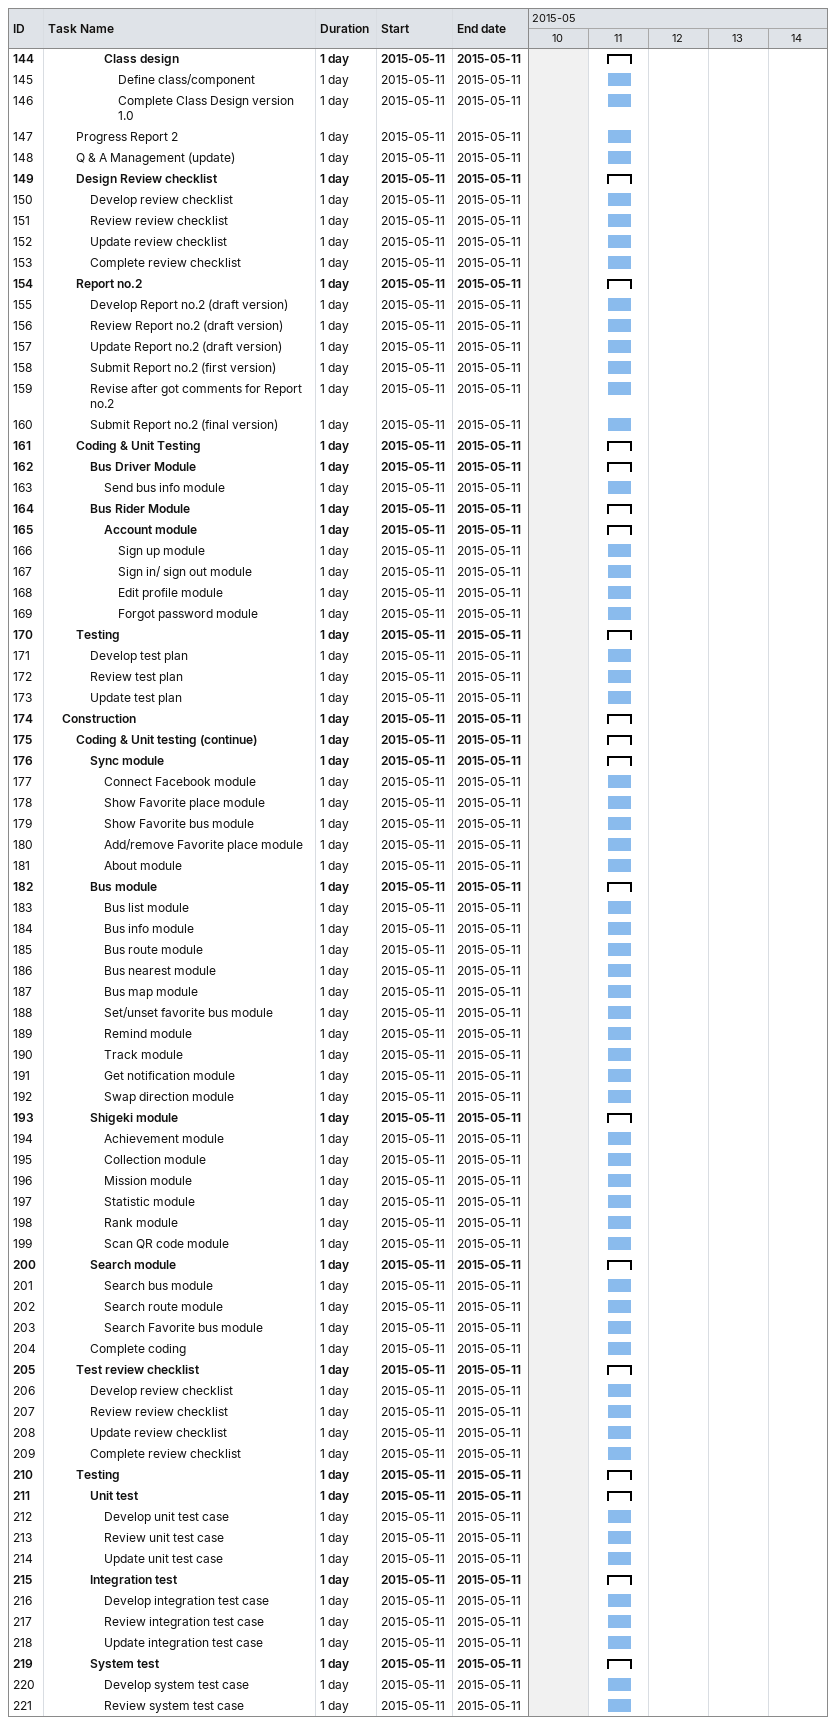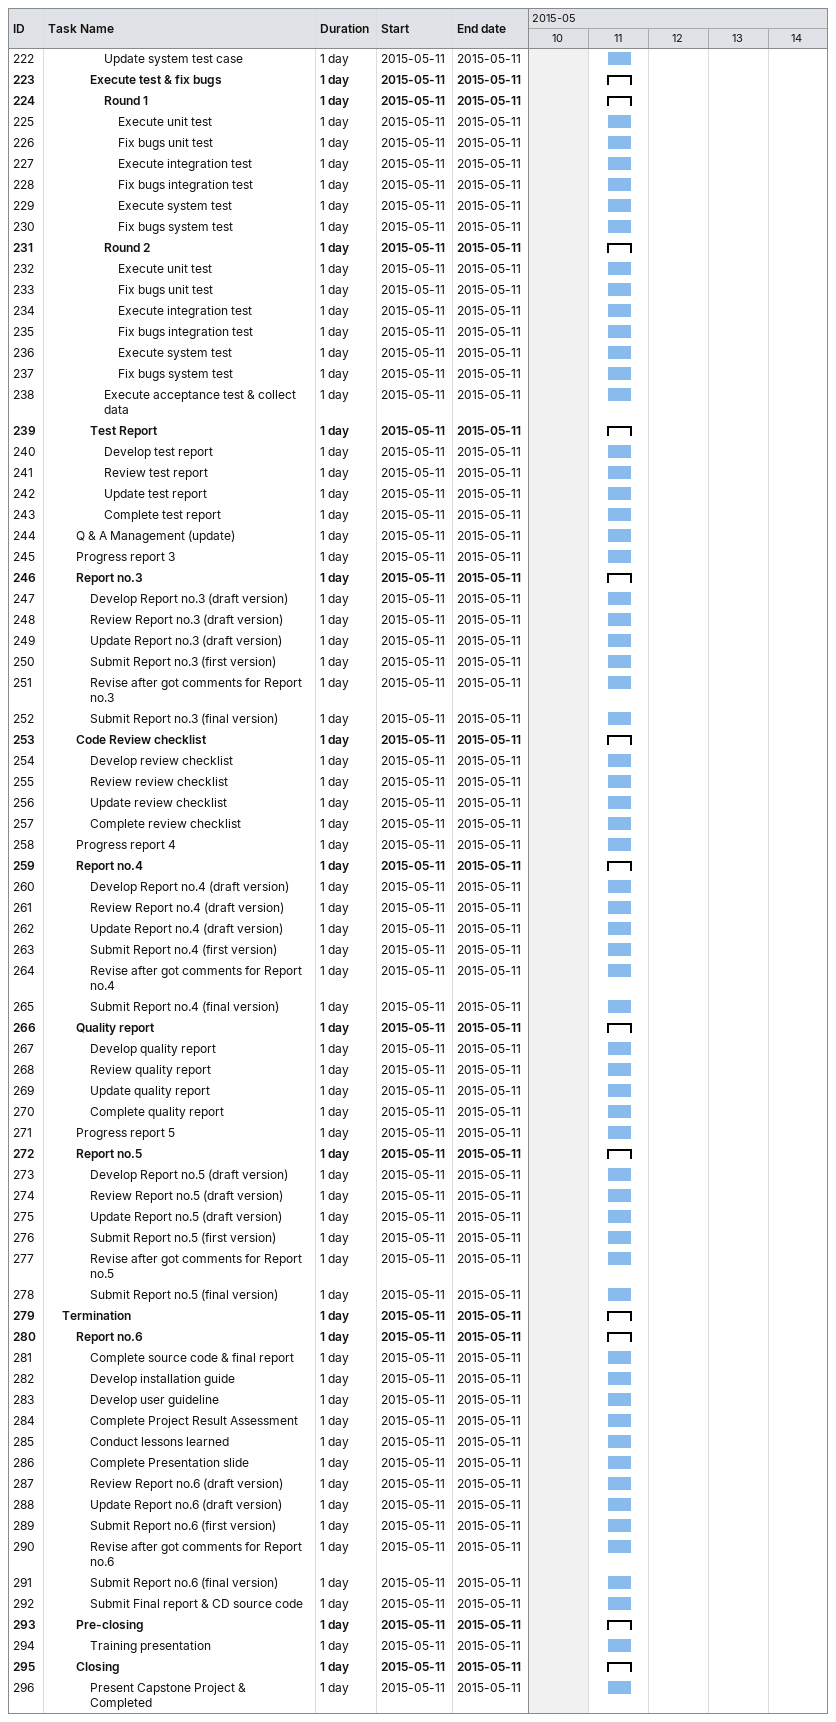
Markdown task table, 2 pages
| ID | Level | Task | Duration | Start | Finish |
|---|---|---|---|---|---|
| 144 | 5 | **Class design** | 1d | 2015-05-11 | 2015-05-11 |
| 145 | 6 | Define class/component | 1d | 2015-05-11 | 2015-05-11 |
| 146 | 6 | Complete Class Design version 1.0 | 1d | 2015-05-11 | 2015-05-11 |
| 147 | 3 | Progress Report 2 | 1d | 2015-05-11 | 2015-05-11 |
| 148 | 3 | Q & A Management (update) | 1d | 2015-05-11 | 2015-05-11 |
| 149 | 3 | **Design Review checklist** | 1d | 2015-05-11 | 2015-05-11 |
| 150 | 4 | Develop review checklist | 1d | 2015-05-11 | 2015-05-11 |
| 151 | 4 | Review review checklist | 1d | 2015-05-11 | 2015-05-11 |
| 152 | 4 | Update review checklist | 1d | 2015-05-11 | 2015-05-11 |
| 153 | 4 | Complete review checklist | 1d | 2015-05-11 | 2015-05-11 |
| 154 | 3 | **Report no.2** | 1d | 2015-05-11 | 2015-05-11 |
| 155 | 4 | Develop Report no.2 (draft version) | 1d | 2015-05-11 | 2015-05-11 |
| 156 | 4 | Review Report no.2 (draft version) | 1d | 2015-05-11 | 2015-05-11 |
| 157 | 4 | Update Report no.2 (draft version) | 1d | 2015-05-11 | 2015-05-11 |
| 158 | 4 | Submit Report no.2 (first version) | 1d | 2015-05-11 | 2015-05-11 |
| 159 | 4 | Revise after got comments for Report no.2 | 1d | 2015-05-11 | 2015-05-11 |
| 160 | 4 | Submit Report no.2 (final version) | 1d | 2015-05-11 | 2015-05-11 |
| 161 | 3 | **Coding & Unit Testing** | 1d | 2015-05-11 | 2015-05-11 |
| 162 | 4 | **Bus Driver Module** | 1d | 2015-05-11 | 2015-05-11 |
| 163 | 5 | Send bus info module | 1d | 2015-05-11 | 2015-05-11 |
| 164 | 4 | **Bus Rider Module** | 1d | 2015-05-11 | 2015-05-11 |
| 165 | 5 | **Account module** | 1d | 2015-05-11 | 2015-05-11 |
| 166 | 6 | Sign up module | 1d | 2015-05-11 | 2015-05-11 |
| 167 | 6 | Sign in/ sign out module | 1d | 2015-05-11 | 2015-05-11 |
| 168 | 6 | Edit profile module | 1d | 2015-05-11 | 2015-05-11 |
| 169 | 6 | Forgot password module | 1d | 2015-05-11 | 2015-05-11 |
| 170 | 3 | **Testing** | 1d | 2015-05-11 | 2015-05-11 |
| 171 | 4 | Develop test plan | 1d | 2015-05-11 | 2015-05-11 |
| 172 | 4 | Review test plan | 1d | 2015-05-11 | 2015-05-11 |
| 173 | 4 | Update test plan | 1d | 2015-05-11 | 2015-05-11 |
| 174 | 2 | **Construction** | 1d | 2015-05-11 | 2015-05-11 |
| 175 | 3 | **Coding & Unit testing (continue)** | 1d | 2015-05-11 | 2015-05-11 |
| 176 | 4 | **Sync module** | 1d | 2015-05-11 | 2015-05-11 |
| 177 | 5 | Connect Facebook module | 1d | 2015-05-11 | 2015-05-11 |
| 178 | 5 | Show Favorite place module | 1d | 2015-05-11 | 2015-05-11 |
| 179 | 5 | Show Favorite bus module | 1d | 2015-05-11 | 2015-05-11 |
| 180 | 5 | Add/remove Favorite place module | 1d | 2015-05-11 | 2015-05-11 |
| 181 | 5 | About module | 1d | 2015-05-11 | 2015-05-11 |
| 182 | 4 | **Bus module** | 1d | 2015-05-11 | 2015-05-11 |
| 183 | 5 | Bus list module | 1d | 2015-05-11 | 2015-05-11 |
| 184 | 5 | Bus info module | 1d | 2015-05-11 | 2015-05-11 |
| 185 | 5 | Bus route module | 1d | 2015-05-11 | 2015-05-11 |
| 186 | 5 | Bus nearest module | 1d | 2015-05-11 | 2015-05-11 |
| 187 | 5 | Bus map module | 1d | 2015-05-11 | 2015-05-11 |
| 188 | 5 | Set/unset favorite bus module | 1d | 2015-05-11 | 2015-05-11 |
| 189 | 5 | Remind module | 1d | 2015-05-11 | 2015-05-11 |
| 190 | 5 | Track module | 1d | 2015-05-11 | 2015-05-11 |
| 191 | 5 | Get notification module | 1d | 2015-05-11 | 2015-05-11 |
| 192 | 5 | Swap direction module | 1d | 2015-05-11 | 2015-05-11 |
| 193 | 4 | **Shigeki module** | 1d | 2015-05-11 | 2015-05-11 |
| 194 | 5 | Achievement module | 1d | 2015-05-11 | 2015-05-11 |
| 195 | 5 | Collection module | 1d | 2015-05-11 | 2015-05-11 |
| 196 | 5 | Mission module | 1d | 2015-05-11 | 2015-05-11 |
| 197 | 5 | Statistic module | 1d | 2015-05-11 | 2015-05-11 |
| 198 | 5 | Rank module | 1d | 2015-05-11 | 2015-05-11 |
| 199 | 5 | Scan QR code module | 1d | 2015-05-11 | 2015-05-11 |
| 200 | 4 | **Search module** | 1d | 2015-05-11 | 2015-05-11 |
| 201 | 5 | Search bus module | 1d | 2015-05-11 | 2015-05-11 |
| 202 | 5 | Search route module | 1d | 2015-05-11 | 2015-05-11 |
| 203 | 5 | Search Favorite bus module | 1d | 2015-05-11 | 2015-05-11 |
| 204 | 4 | Complete coding | 1d | 2015-05-11 | 2015-05-11 |
| 205 | 3 | **Test review checklist** | 1d | 2015-05-11 | 2015-05-11 |
| 206 | 4 | Develop review checklist | 1d | 2015-05-11 | 2015-05-11 |
| 207 | 4 | Review review checklist | 1d | 2015-05-11 | 2015-05-11 |
| 208 | 4 | Update review checklist | 1d | 2015-05-11 | 2015-05-11 |
| 209 | 4 | Complete review checklist | 1d | 2015-05-11 | 2015-05-11 |
| 210 | 3 | **Testing** | 1d | 2015-05-11 | 2015-05-11 |
| 211 | 4 | **Unit test** | 1d | 2015-05-11 | 2015-05-11 |
| 212 | 5 | Develop unit test case | 1d | 2015-05-11 | 2015-05-11 |
| 213 | 5 | Review unit test case | 1d | 2015-05-11 | 2015-05-11 |
| 214 | 5 | Update unit test case | 1d | 2015-05-11 | 2015-05-11 |
| 215 | 4 | **Integration test** | 1d | 2015-05-11 | 2015-05-11 |
| 216 | 5 | Develop integration test case | 1d | 2015-05-11 | 2015-05-11 |
| 217 | 5 | Review integration test case | 1d | 2015-05-11 | 2015-05-11 |
| 218 | 5 | Update integration test case | 1d | 2015-05-11 | 2015-05-11 |
| 219 | 4 | **System test** | 1d | 2015-05-11 | 2015-05-11 |
| 220 | 5 | Develop system test case | 1d | 2015-05-11 | 2015-05-11 |
| 221 | 5 | Review system test case | 1d | 2015-05-11 | 2015-05-11 |
| 222 | 5 | Update system test case | 1d | 2015-05-11 | 2015-05-11 |
| 223 | 4 | **Execute test & fix bugs** | 1d | 2015-05-11 | 2015-05-11 |
| 224 | 5 | **Round 1** | 1d | 2015-05-11 | 2015-05-11 |
| 225 | 6 | Execute unit test | 1d | 2015-05-11 | 2015-05-11 |
| 226 | 6 | Fix bugs unit test | 1d | 2015-05-11 | 2015-05-11 |
| 227 | 6 | Execute integration test | 1d | 2015-05-11 | 2015-05-11 |
| 228 | 6 | Fix bugs integration test | 1d | 2015-05-11 | 2015-05-11 |
| 229 | 6 | Execute system test | 1d | 2015-05-11 | 2015-05-11 |
| 230 | 6 | Fix bugs system test | 1d | 2015-05-11 | 2015-05-11 |
| 231 | 5 | **Round 2** | 1d | 2015-05-11 | 2015-05-11 |
| 232 | 6 | Execute unit test | 1d | 2015-05-11 | 2015-05-11 |
| 233 | 6 | Fix bugs unit test | 1d | 2015-05-11 | 2015-05-11 |
| 234 | 6 | Execute integration test | 1d | 2015-05-11 | 2015-05-11 |
| 235 | 6 | Fix bugs integration test | 1d | 2015-05-11 | 2015-05-11 |
| 236 | 6 | Execute system test | 1d | 2015-05-11 | 2015-05-11 |
| 237 | 6 | Fix bugs system test | 1d | 2015-05-11 | 2015-05-11 |
| 238 | 5 | Execute acceptance test & collect data | 1d | 2015-05-11 | 2015-05-11 |
| 239 | 4 | **Test Report** | 1d | 2015-05-11 | 2015-05-11 |
| 240 | 5 | Develop test report | 1d | 2015-05-11 | 2015-05-11 |
| 241 | 5 | Review test report | 1d | 2015-05-11 | 2015-05-11 |
| 242 | 5 | Update test report | 1d | 2015-05-11 | 2015-05-11 |
| 243 | 5 | Complete test report | 1d | 2015-05-11 | 2015-05-11 |
| 244 | 3 | Q & A Management (update) | 1d | 2015-05-11 | 2015-05-11 |
| 245 | 3 | Progress report 3 | 1d | 2015-05-11 | 2015-05-11 |
| 246 | 3 | **Report no.3** | 1d | 2015-05-11 | 2015-05-11 |
| 247 | 4 | Develop Report no.3 (draft version) | 1d | 2015-05-11 | 2015-05-11 |
| 248 | 4 | Review Report no.3 (draft version) | 1d | 2015-05-11 | 2015-05-11 |
| 249 | 4 | Update Report no.3 (draft version) | 1d | 2015-05-11 | 2015-05-11 |
| 250 | 4 | Submit Report no.3 (first version) | 1d | 2015-05-11 | 2015-05-11 |
| 251 | 4 | Revise after got comments for Report no.3 | 1d | 2015-05-11 | 2015-05-11 |
| 252 | 4 | Submit Report no.3 (final version) | 1d | 2015-05-11 | 2015-05-11 |
| 253 | 3 | **Code Review checklist** | 1d | 2015-05-11 | 2015-05-11 |
| 254 | 4 | Develop review checklist | 1d | 2015-05-11 | 2015-05-11 |
| 255 | 4 | Review review checklist | 1d | 2015-05-11 | 2015-05-11 |
| 256 | 4 | Update review checklist | 1d | 2015-05-11 | 2015-05-11 |
| 257 | 4 | Complete review checklist | 1d | 2015-05-11 | 2015-05-11 |
| 258 | 3 | Progress report 4 | 1d | 2015-05-11 | 2015-05-11 |
| 259 | 3 | **Report no.4** | 1d | 2015-05-11 | 2015-05-11 |
| 260 | 4 | Develop Report no.4 (draft version) | 1d | 2015-05-11 | 2015-05-11 |
| 261 | 4 | Review Report no.4 (draft version) | 1d | 2015-05-11 | 2015-05-11 |
| 262 | 4 | Update Report no.4 (draft version) | 1d | 2015-05-11 | 2015-05-11 |
| 263 | 4 | Submit Report no.4 (first version) | 1d | 2015-05-11 | 2015-05-11 |
| 264 | 4 | Revise after got comments for Report no.4 | 1d | 2015-05-11 | 2015-05-11 |
| 265 | 4 | Submit Report no.4 (final version) | 1d | 2015-05-11 | 2015-05-11 |
| 266 | 3 | **Quality report** | 1d | 2015-05-11 | 2015-05-11 |
| 267 | 4 | Develop quality report | 1d | 2015-05-11 | 2015-05-11 |
| 268 | 4 | Review quality report | 1d | 2015-05-11 | 2015-05-11 |
| 269 | 4 | Update quality report | 1d | 2015-05-11 | 2015-05-11 |
| 270 | 4 | Complete quality report | 1d | 2015-05-11 | 2015-05-11 |
| 271 | 3 | Progress report 5 | 1d | 2015-05-11 | 2015-05-11 |
| 272 | 3 | **Report no.5** | 1d | 2015-05-11 | 2015-05-11 |
| 273 | 4 | Develop Report no.5 (draft version) | 1d | 2015-05-11 | 2015-05-11 |
| 274 | 4 | Review Report no.5 (draft version) | 1d | 2015-05-11 | 2015-05-11 |
| 275 | 4 | Update Report no.5 (draft version) | 1d | 2015-05-11 | 2015-05-11 |
| 276 | 4 | Submit Report no.5 (first version) | 1d | 2015-05-11 | 2015-05-11 |
| 277 | 4 | Revise after got comments for Report no.5 | 1d | 2015-05-11 | 2015-05-11 |
| 278 | 4 | Submit Report no.5 (final version) | 1d | 2015-05-11 | 2015-05-11 |
| 279 | 2 | **Termination** | 1d | 2015-05-11 | 2015-05-11 |
| 280 | 3 | **Report no.6** | 1d | 2015-05-11 | 2015-05-11 |
| 281 | 4 | Complete source code & final report | 1d | 2015-05-11 | 2015-05-11 |
| 282 | 4 | Develop installation guide | 1d | 2015-05-11 | 2015-05-11 |
| 283 | 4 | Develop user guideline | 1d | 2015-05-11 | 2015-05-11 |
| 284 | 4 | Complete Project Result Assessment | 1d | 2015-05-11 | 2015-05-11 |
| 285 | 4 | Conduct lessons learned | 1d | 2015-05-11 | 2015-05-11 |
| 286 | 4 | Complete Presentation slide | 1d | 2015-05-11 | 2015-05-11 |
| 287 | 4 | Review Report no.6 (draft version) | 1d | 2015-05-11 | 2015-05-11 |
| 288 | 4 | Update Report no.6 (draft version) | 1d | 2015-05-11 | 2015-05-11 |
| 289 | 4 | Submit Report no.6 (first version) | 1d | 2015-05-11 | 2015-05-11 |
| 290 | 4 | Revise after got comments for Report no.6 | 1d | 2015-05-11 | 2015-05-11 |
| 291 | 4 | Submit Report no.6 (final version) | 1d | 2015-05-11 | 2015-05-11 |
| 292 | 4 | Submit Final report & CD source code | 1d | 2015-05-11 | 2015-05-11 |
| 293 | 3 | **Pre-closing** | 1d | 2015-05-11 | 2015-05-11 |
| 294 | 4 | Training presentation | 1d | 2015-05-11 | 2015-05-11 |
| 295 | 3 | **Closing** | 1d | 2015-05-11 | 2015-05-11 |
| 296 | 4 | Present Capstone Project & Completed | 1d | 2015-05-11 | 2015-05-11 |
